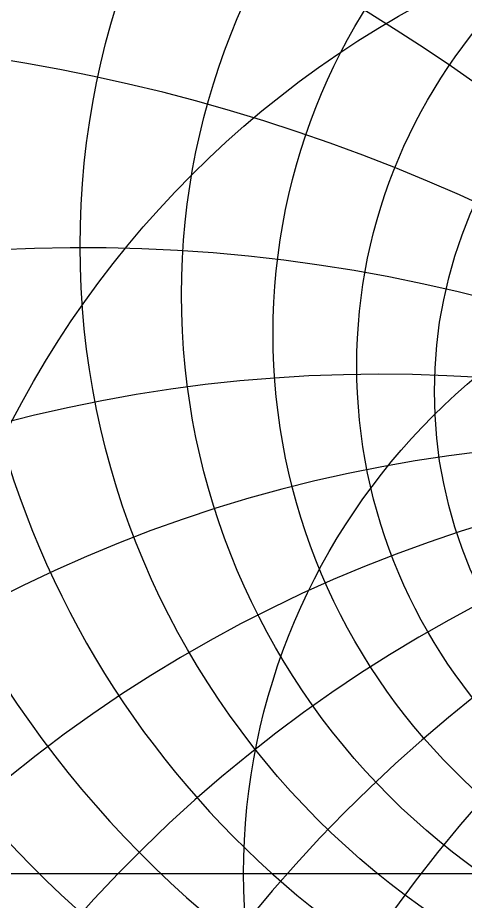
# Model space of a CAD drawing. Header units: millimetres. Extents: x -69 to 69, y -69 to 71.
# Drawn here: x -39.55 to -19.26, y -1.27 to 38.78 of the extents above; entities that cross this region are included whole.
import ezdxf

# ---------------------------------------------------------------- set-up
doc = ezdxf.new("R2010")
doc.units = ezdxf.units.MM
for name, color, linetype in [('CUT_OUTER', 1, 'Continuous'), ('ENGRAVE', 7, 'Continuous'), ('ENGRAVE_FINE', 8, 'Continuous')]:
    doc.layers.add(name, color=color, linetype=linetype)

msp = doc.modelspace()

# ---------------------------------------------------------------- linework, layer by layer
at = {"layer": 'CUT_OUTER'}
msp.add_arc((-0.0002, -0.0002), 69.3899, 142.382592, 87.802904, dxfattribs=at)
at = {"layer": 'ENGRAVE'}
msp.add_lwpolyline([(-68.4, 0), (68.4, 0)], dxfattribs=at)
for centre, radius in [((0, 0), 68.4), ((0, 28.424), 36.7224), ((0, 26.228), 32.1226), ((0, 24.4499), 27.9737), ((0, 23.0047), 24.1772), ((0, 0), 44.7739), ((0, 21.8307), 20.6582), ((0, 0), 29.3085)]:
    msp.add_circle(centre, radius, dxfattribs=at)
for centre, radius, start, end in [((0, 31.1576), 41.9068, 131.64088, 48.35912), ((0, 34.6003), 47.863, 158.93428, 21.06572), ((0, 39.0076), 54.8629, 178.03137, 1.96863), ((0, 44.7739), 63.3199, 193.623472, 346.376528), ((0, -44.7739), 63.3199, 45, 135), ((0, -44.7739), 63.3199, 45, 135), ((-13.7606, 51.3551), 69.5083, 218.773878, 261.913064)]:
    msp.add_arc(centre, radius, start, end, dxfattribs=at)
at = {"layer": 'ENGRAVE_FINE'}
for centre, radius, start, end in [((-173.9699, -44.7739), 185.1349, 8.354592, 35.979906), ((-173.9699, -44.7739), 185.1349, 8.354592, 35.979906), ((-109.6732, -44.7739), 126.6398, 12.666469, 54.396525), ((-109.6732, -44.7739), 126.6398, 12.666469, 54.396525), ((-75.4617, -44.7739), 98.5082, 17.146853, 73.284845), ((-75.4617, -44.7739), 98.5082, 17.146853, 73.284845), ((-53.1317, -44.7739), 82.6582, 21.864224, 92.68985), ((-53.1317, -44.7739), 82.6582, 21.864224, 92.68985), ((53.1317, -44.7739), 82.6582, 87.31015, 158.135776), ((53.1317, -44.7739), 82.6582, 87.31015, 158.135776), ((-36.5577, -44.7739), 73.1155, 26.898951, 108.68574), ((-36.5577, -44.7739), 73.1155, 26.898951, 108.68574), ((36.5577, -44.7739), 73.1155, 71.31426, 153.101049), ((36.5577, -44.7739), 73.1155, 71.31426, 153.101049), ((-23.0466, -44.7739), 67.3836, 32.348066, 118.786424), ((-23.0466, -44.7739), 67.3836, 32.348066, 118.786424), ((23.0466, -44.7739), 67.3836, 61.213576, 147.651934), ((23.0466, -44.7739), 67.3836, 61.213576, 147.651934), ((-11.165, -44.7739), 64.2967, 38.331472, 127.454375), ((-11.165, -44.7739), 64.2967, 38.331472, 127.454375), ((11.165, -44.7739), 64.2967, 52.545625, 141.668528), ((11.165, -44.7739), 64.2967, 52.545625, 141.668528)]:
    msp.add_arc(centre, radius, start, end, dxfattribs=at)

doc.saveas('drawing.dxf')
